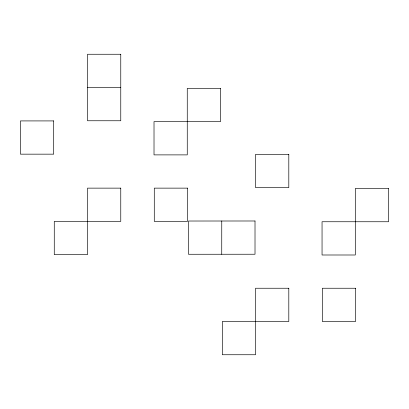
<?xml version="1.0" encoding="UTF-8"?>
<svg xmlns="http://www.w3.org/2000/svg" width="409" height="409" viewBox="0 0 409 409"><rect width="100%" height="100%" fill="white"/><g stroke="black" fill="none" stroke-linecap="round" stroke-linejoin="round"><path stroke-width="0.61" d="M87.516 87.506L120.767 87.506M221.76 220.988L221.739 254.27M120.767 54.259L87.516 54.259L87.516 120.757L120.767 120.757L120.767 54.259M220.507 88.395L187.261 88.395L187.261 154.888L154.014 154.888L154.014 121.642L220.507 121.642L220.507 88.395M53.697 120.916L20.45 120.916L20.45 154.162L53.697 154.162L53.697 120.916M288.805 154.367L255.559 154.367L255.559 187.613L288.805 187.613L288.805 154.367M120.767 188.135L87.516 188.135L87.516 254.633L54.269 254.633L54.269 221.387L120.767 221.387L120.767 188.135M187.532 188.135L154.285 188.135L154.285 221.387L187.532 221.387L187.532 188.135M388.55 188.503L355.303 188.503L355.303 254.996L322.052 254.996L322.052 221.75L388.55 221.75L388.55 188.503M255.011 220.988L188.493 221.024L188.493 254.27L255.011 254.234L255.011 220.988M288.805 288.243L255.559 288.243L255.559 354.741L222.312 354.741L222.312 321.494L288.805 321.494L288.805 288.243M355.574 288.243L322.328 288.243L322.328 321.494L355.574 321.494L355.574 288.243"/></g></svg>
